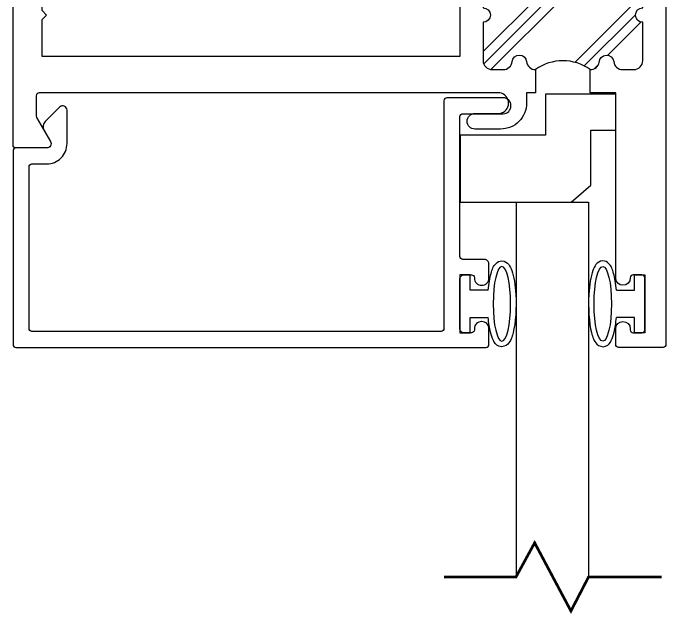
# Model space of a CAD drawing. Extents: x 55.6 to 139.8, y -18.8 to 45.3.
# Drawn here: x 71.139 to 73.389, y 28.515 to 30.585 of the extents above; entities that cross this region are included whole.
import ezdxf

# ---------------------------------------------------------------- set-up
doc = ezdxf.new("R2010")
doc.units = 0
doc.header["$LTSCALE"] = 0.25
doc.header["$MEASUREMENT"] = 0
doc.layers.get('0').update_dxf_attribs({"linetype": 'CONTINUOUS'})
for name, color, linetype in [('GLASS', 7, 'CONTINUOUS'), ('MISC', 7, 'CONTINUOUS'), ('VENT', 5, 'CONTINUOUS'), ('YK_GLASS_STOP', 5, 'CONTINUOUS')]:
    doc.layers.add(name, color=color, linetype=linetype)

# ---------------------------------------------------------------- blocks, each defined once
blk = doc.blocks.new('05P11-Z-BAR')
h = blk.add_hatch()
h.set_pattern_fill('PLAST', angle=45, style=0)
h.set_pattern_definition([(45, (-0.3846, -1e-07), (-0.176777, 0.176777), []), (45, (-0.4067, 0.0221), (-0.176777, 0.176777), []), (45, (-0.4288, 0.0442), (-0.176777, 0.176777), [])])
h.paths.add_polyline_path([(0.0065, 1.12, -0.414214), (-0.0185, 1.145, -0.414214), (0.0065, 1.17), (0.0065, 1.302, 0.414214), (-0.0245, 1.333), (-0.0628, 1.333, 0.38311), (-0.0936, 1.3053, -0.947716), (-0.1435, 1.308), (-0.1435, 1.403, 0.087329), (-0.3935, 1.403), (-0.3935, 1.308, -1), (-0.4435, 1.308, 0.352985), (-0.4733, 1.333), (-0.5125, 1.333, 0.414214), (-0.5435, 1.302), (-0.5435, 1.17, -0.414214), (-0.5185, 1.145, -0.414214), (-0.5435, 1.12), (-0.5435, 0.988, 0.414214), (-0.5125, 0.957), (-0.4742, 0.957, 0.38311), (-0.4434, 0.9847, -0.898027), (-0.3936, 0.9847, 0.38311), (-0.3628, 0.957, -0.325577), (-0.1745, 0.957, 0.363634), (-0.1435, 0.982, -0.947716), (-0.0936, 0.9847, 0.38311), (-0.0628, 0.957), (-0.0245, 0.957, 0.414214), (0.0065, 0.988)])
blk.add_line((-0.0865, 0.877), (-0.0865, 0.877))
for points in [[(-2.1635, 2.28, -0.414214), (-2.1535, 2.29), (-2.0005, 2.29, -0.414214), (-1.9905, 2.28), (-1.9905, 2.226, -1), (-2.0405, 2.226), (-2.0405, 2.23, 0.414214), (-2.0505, 2.24), (-2.0805, 2.24, 0.414214), (-2.0905, 2.23), (-2.0905, 2.05, 0.414214), (-2.0805, 2.04), (-2.0505, 2.04, 0.414214), (-2.0405, 2.05), (-2.0405, 2.051, -1), (-1.9905, 2.051), (-1.9905, 1.413), (-0.4035, 1.413, -0.414214), (-0.3935, 1.403), (-0.3935, 1.3065, -0.888834), (-0.4432, 1.306, 0.377258), (-0.4739, 1.333), (-0.5125, 1.333, 0.414214), (-0.5435, 1.302), (-0.5435, 1.17, -1), (-0.5435, 1.12), (-0.5435, 0.988, 0.414214), (-0.5125, 0.957), (-0.4742, 0.957, 0.383109), (-0.4434, 0.9847, -0.898027), (-0.3936, 0.9847, 0.38311), (-0.3628, 0.957), (-0.3628, 0.877), (-0.3935, 0.877), (-0.3935, 0.842, -0.414214), (-0.4835, 0.752), (-0.5715, 0.752, -1), (-0.5715, 0.806), (-0.486, 0.806, 0.859155), (-0.486, 0.877), (-2.0735, 0.877, 0.414214), (-2.0835, 0.867), (-2.0835, 0.797, 0.131652), (-2.0822, 0.792), (-2.0345, 0.7095, -0.577353), (-2.0475, 0.687), (-2.1535, 0.687, -0.414214), (-2.1635, 0.697), (-2.1635, 2.28)], [(-0.0245, 0.957, 0.414214), (0.0065, 0.988), (0.0065, 1.12, -1), (0.0065, 1.17), (0.0065, 1.302, 0.414214), (-0.0245, 1.333), (-0.0628, 1.333, 0.38311), (-0.0936, 1.3053, -0.947716), (-0.1435, 1.308), (-0.1435, 1.403, -0.414214), (-0.1335, 1.413), (0.0065, 1.413), (0.0065, 1.603), (0.0865, 1.603), (0.0865, 0.01, -0.414214), (0.0765, 0), (-0.0765, 0, -0.414214), (-0.0865, 0.01), (-0.0865, 0.064, -1), (-0.0365, 0.064), (-0.0365, 0.06, 0.414214), (-0.0265, 0.05), (0.0035, 0.05, 0.414214), (0.0135, 0.06), (0.0135, 0.24, 0.414214), (0.0035, 0.25), (-0.0265, 0.25, 0.414214), (-0.0365, 0.24), (-0.0365, 0.239, -1), (-0.0865, 0.239), (-0.0865, 0.877), (-0.1745, 0.877), (-0.1745, 0.957, 0.363634), (-0.1435, 0.982, -0.947716), (-0.0936, 0.9847, 0.38311), (-0.0628, 0.957), (-0.0245, 0.957)]]:
    blk.add_lwpolyline(points, format="xyb")
blk.add_lwpolyline([(-2.0635, 1.1605), (-2.0635, 1.288), (-0.6235, 1.288), (-0.6235, 1.002), (-2.0635, 1.002), (-2.0635, 1.1295), (-2.0485, 1.145)], close=True)
at = {"color": 7}
for centre, radius, start, end in [((-0.2685, 0.638), 0.7751, 80.7195, 99.2805), ((-0.2687, 0.8277), 0.1599, 53.9319, 126.0681)]:
    blk.add_arc(centre, radius, start, end, dxfattribs=at)
blk = doc.blocks.new('05P05-.25in_GLASS_STOP')
for p, q in [((-0.5885, 0.25), (-0.6235, 0.25)), ((-0.6235, 0.25), (-0.6235, 0.05)), ((-0.5885, 0.1975), (-0.5885, 0.25)), ((-0.0215, 0.1975), (-0.0215, 0.25)), ((-0.0215, 0.25), (0.0135, 0.25)), ((0.0135, 0.25), (0.0135, 0.05)), ((-0.5259, 0.1975), (-0.5885, 0.1975)), ((-0.0841, 0.1975), (-0.0215, 0.1975)), ((-0.5885, 0.05), (-0.5885, 0.1025)), ((-0.5885, 0.1025), (-0.5258, 0.1025)), ((-0.0215, 0.1025), (-0.0842, 0.1025)), ((-0.0215, 0.05), (-0.0215, 0.1025)), ((-0.6235, 0.05), (-0.5885, 0.05)), ((0.0135, 0.05), (-0.0215, 0.05))]:
    blk.add_line(p, q)
blk.add_lwpolyline([(-2.0475, 0.632, 0.414214), (-1.9775, 0.702), (-1.9775, 0.817, 0.668179), (-2.0031, 0.8276), (-2.0527, 0.778, 0.339454), (-2.0567, 0.7479), (-2.0345, 0.7095, -0.57735), (-2.0475, 0.687), (-2.1535, 0.687, 0.414214), (-2.1635, 0.677), (-2.1635, 0.01, 0.414214), (-2.1535, 0), (-0.5335, 0, 0.414214), (-0.5235, 0.01), (-0.5235, 0.0641, 0.414214), (-0.5484, 0.089), (-0.5486, 0.089, 0.414214), (-0.5735, 0.0641), (-0.5735, 0.06, -0.414214), (-0.5835, 0.05), (-0.6085, 0.05, -0.414214), (-0.6235, 0.065), (-0.6235, 0.235, -0.414214), (-0.6085, 0.25), (-0.5835, 0.25, -0.414214), (-0.5735, 0.24), (-0.5735, 0.2389, 0.414214), (-0.5486, 0.214), (-0.5484, 0.214, 0.414214), (-0.5235, 0.2389), (-0.5235, 0.288, 0.414214), (-0.5385, 0.303), (-0.6135, 0.303, -0.414214), (-0.6235, 0.313), (-0.6235, 0.795, -0.414214), (-0.6135, 0.805), (-0.4744, 0.805, 0.414214), (-0.4475, 0.8319), (-0.4475, 0.8331, 0.414214), (-0.4744, 0.86), (-0.6685, 0.86, 0.414214), (-0.6785, 0.85), (-0.6785, 0.065, -0.414214), (-0.6885, 0.055), (-2.0985, 0.055, -0.414214), (-2.1085, 0.065), (-2.1085, 0.622, -0.414214), (-2.0985, 0.632)], format="xyb", close=True)
at = {"extrusion": (0, 0, -1)}
blk.add_ellipse((-0.4789, 0.15), major_axis=(0, 0.1291), ratio=0.232303, dxfattribs=at)
blk.add_ellipse((-0.1311, 0.15), major_axis=(0, 0.1291), ratio=0.232303)
for points in [[(-0.5259, 0.1975), (-0.5239, 0.2193), (-0.5207, 0.2391), (-0.5122, 0.2691), (-0.5082, 0.2801), (-0.4945, 0.2938), (-0.4874, 0.2981), (-0.4789, 0.2981), (-0.4682, 0.2981), (-0.4602, 0.2915), (-0.4506, 0.2793), (-0.4475, 0.2724), (-0.4373, 0.2438), (-0.4328, 0.2148), (-0.4282, 0.1362), (-0.4315, 0.0851), (-0.4442, 0.0344), (-0.4483, 0.0218), (-0.4644, 0.0048), (-0.4782, -0.0004), (-0.4994, 0.0081), (-0.5042, 0.0159), (-0.5123, 0.0318), (-0.5154, 0.0412), (-0.5216, 0.0665), (-0.5242, 0.0838), (-0.5258, 0.1025)], [(-0.0841, 0.1975), (-0.0861, 0.2193), (-0.0893, 0.2391), (-0.0978, 0.2691), (-0.1018, 0.2801), (-0.1155, 0.2938), (-0.1226, 0.2981), (-0.1311, 0.2981), (-0.1418, 0.2981), (-0.1498, 0.2915), (-0.1594, 0.2793), (-0.1625, 0.2724), (-0.1727, 0.2438), (-0.1772, 0.2148), (-0.1818, 0.1362), (-0.1785, 0.0851), (-0.1658, 0.0344), (-0.1617, 0.0218), (-0.1456, 0.0048), (-0.1318, -0.0004), (-0.1106, 0.0081), (-0.1058, 0.0159), (-0.0977, 0.0318), (-0.0946, 0.0412), (-0.0884, 0.0665), (-0.0858, 0.0838), (-0.0842, 0.1025)]]:
    blk.add_open_spline(points, degree=3, knots=[5.075676, 5.075676, 5.075676, 5.075676, 5.596595, 5.596595, 6.055763, 6.055763, 6.283185, 6.283185, 6.283185, 6.572914, 6.572914, 6.862642, 6.862642, 7.608886, 7.608886, 8.676451, 8.676451, 9.18434, 9.18434, 9.518242, 9.518242, 9.852144, 9.852144, 10.186046, 10.186046, 10.631436, 10.631436, 10.631436, 10.631436])

msp = doc.modelspace()

# ---------------------------------------------------------------- linework, layer by layer
at = {"layer": 'GLASS', "color": 7, "linetype": 'Continuous'}
for p, q in [((72.8728, 29.9332), (72.8728, 28.6422)), ((73.1228, 29.9332), (73.1228, 28.6422))]:
    msp.add_line(p, q, dxfattribs=at)
at = {"layer": 'GLASS'}
msp.add_line((72.8728, 29.9332), (73.1228, 29.9332), dxfattribs=at)
at = {"layer": 'MISC', "linetype": 'Continuous'}
for points in [[(73.2163, 30.3061), (72.9741, 30.3061), (72.9741, 30.1646), (72.6803, 30.1646), (72.6803, 29.9332), (73.0625, 29.9332)], [(73.0625, 29.9332), (73.131, 29.9924), (73.131, 30.1811), (73.2163, 30.1811)]]:
    msp.add_lwpolyline(points, dxfattribs=at)
at = {"layer": 'MISC', "const_width": 0.0094}
msp.add_lwpolyline([(72.6243, 28.6422), (72.8728, 28.6422), (72.9369, 28.7597), (73.0619, 28.5247), (73.1228, 28.6422), (73.3744, 28.6422)], dxfattribs=at)

# ---------------------------------------------------------------- block references
at = {"layer": 'VENT'}
msp.add_blockref('05P11-Z-BAR', (73.3028, 29.4332), dxfattribs=at)
at = {"layer": 'YK_GLASS_STOP'}
msp.add_blockref('05P05-.25in_GLASS_STOP', (73.3028, 29.4332), dxfattribs=at)

doc.saveas('drawing.dxf')
